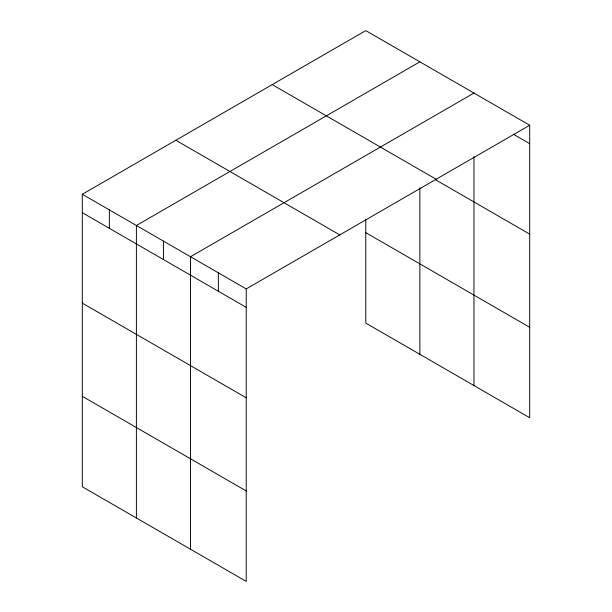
<?xml version="1.0" encoding="UTF-8"?>
<svg xmlns="http://www.w3.org/2000/svg" width="612" height="612" viewBox="0 0 612 612"><rect width="100%" height="100%" fill="white"/><g stroke="black" fill="none" stroke-linecap="round" stroke-linejoin="round"><path stroke-width="0.92" d="M82.299 194.264L246.223 288.91L246.223 581.4L82.299 486.754L82.299 194.264L365.777 30.6L529.701 125.246L529.701 417.736L365.777 323.09L365.777 219.341M419.87 61.835L136.392 225.499L136.392 517.989M473.963 93.062L190.493 256.726L190.493 549.224M246.223 288.91L529.701 125.246M513.307 134.219L529.701 143.682M272.225 84.609L436.157 179.255M435.446 179.698L529.701 234.121M365.777 232.652L529.701 327.298M175.843 140.255L339.775 234.901M82.299 212.701L246.223 307.346M82.299 303.139L246.223 397.785M82.299 396.316L246.223 490.962M473.963 156.718L473.963 385.56M419.87 187.823L419.87 354.325M218.362 272.814L218.362 291.251M163.442 241.113L163.442 259.549M109.349 209.878L109.349 228.314"/></g></svg>
